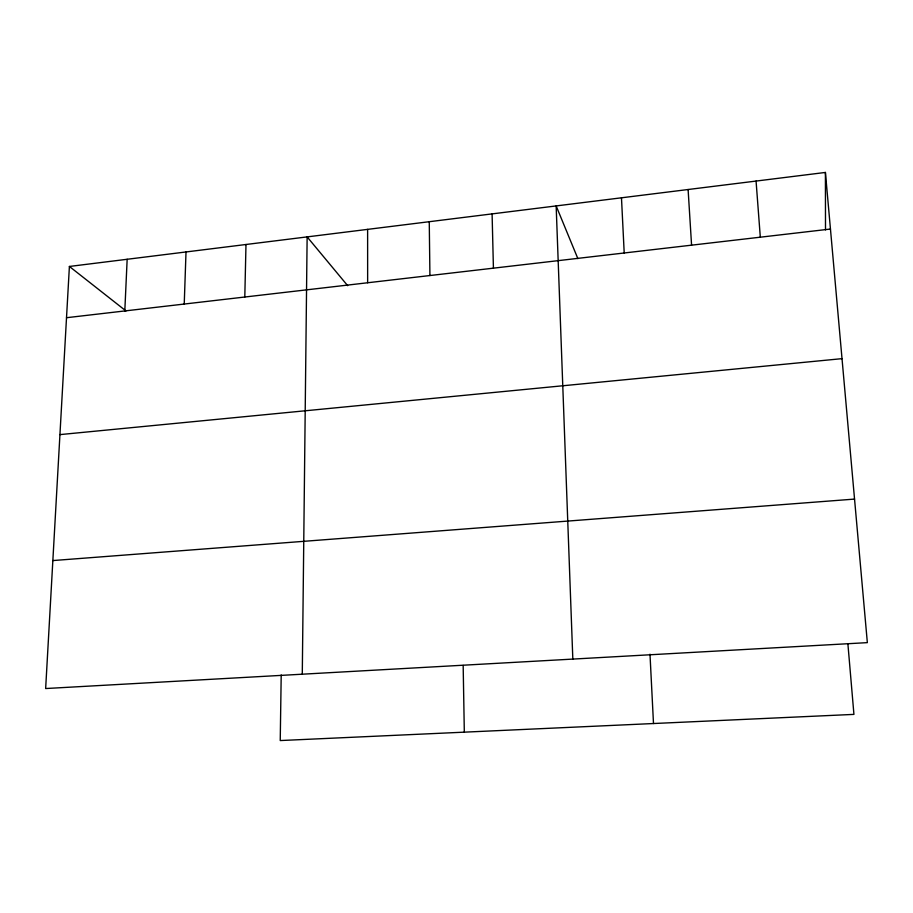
<?xml version="1.0" encoding="UTF-8"?>
<svg xmlns="http://www.w3.org/2000/svg" width="913" height="913" viewBox="0 0 913 913"><rect width="100%" height="100%" fill="white"/><g stroke="black" fill="none" stroke-linecap="round" stroke-linejoin="round"><path stroke-width="1.37" d="M302.283 674.205L307.133 236.901L347.682 285.689M281.204 674.969L280.234 740.557L853.929 714.388L847.88 643.733M244.798 297.022L245.985 244.501M184.232 304.052L186.012 251.954M124.807 310.945L127.158 259.281M69.399 266.459L45.65 688.539L867.35 642.638L825.409 172.443L69.399 266.459L125.96 310.934M66.512 317.713L830.465 229.049M59.938 434.611L842.026 358.649M52.851 560.571L854.545 499.091M577.872 258.63L556.154 205.927L572.828 659.095M756.067 181.071L760.312 237.186M688.105 189.516L691.575 245.163M649.988 654.187L653.491 723.53M621.479 197.801L624.207 252.992M492.096 213.893L493.419 268.171M463.165 665.417L464.318 732.158M429.258 221.711L429.92 275.532M825.409 172.443L825.5 229.893M367.619 229.38L367.642 282.768"/></g></svg>
